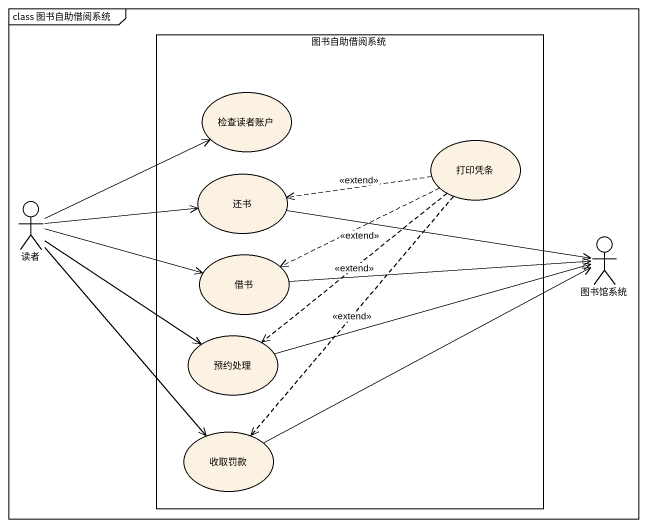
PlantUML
@startuml
mainframe class 图书自助借阅系统
rectangle 图书自助借阅系统 {
  usecase 检查读者账户
  usecase 打印凭条
  usecase 还书
  usecase 借书
  usecase 预约处理
  usecase 收取罚款
}
actor 读者
actor 图书馆系统
打印凭条 .left.> 还书 : <<extend>>
打印凭条 .left.> 借书 : <<extend>>
打印凭条 ..> 预约处理 : <<extend>>
打印凭条 ..> 收取罚款 : <<extend>>
还书 -right-> 图书馆系统
读者 -right-> 检查读者账户
读者 -right-> 还书
读者 -right-> 借书
读者 --> 预约处理
读者 --> 收取罚款
借书 -right-> 图书馆系统
预约处理 -right-> 图书馆系统
收取罚款 -right-> 图书馆系统
@enduml
